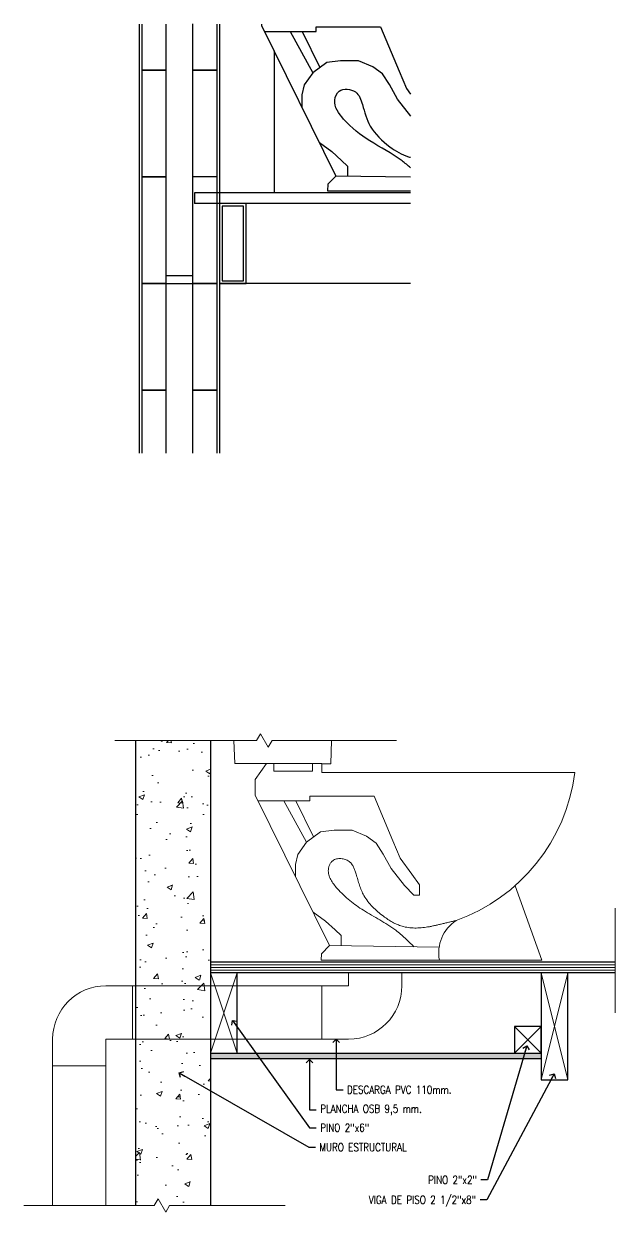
# Model space of a CAD drawing. Header units: metres. Extents: x -40 to 265, y 63 to 163.
# Drawn here: x -28.616 to -27.508, y 94.431 to 96.658 of the extents above; entities that cross this region are included whole.
import ezdxf

# ---------------------------------------------------------------- set-up
doc = ezdxf.new("R2010")
doc.units = ezdxf.units.M
doc.header["$LTSCALE"] = 5
doc.header["$MEASUREMENT"] = 0
doc.linetypes.add('HIDDEN', pattern=[0.375, 0.25, -0.125])
doc.layers.get('0').update_dxf_attribs({"color": 30})
for name, color, linetype, lineweight in [('A-ANNO-SYMB', 3, 'Continuous', 18), ('A-ANNO-TEXT', 3, 'Continuous', 18), ('A-DETL-MBND', 3, 'Continuous', 18), ('A-DETL-MCUT', 4, 'Continuous', 25), ('A-DETL-PATT', 8, 'Continuous', 18)]:
    doc.layers.add(name, color=color, linetype=linetype, lineweight=lineweight)
doc.styles.add('E-ROMANS', font='romans.shx', dxfattribs={"width": 0.8})
doc.dimstyles.new('E-0001_ARW_18', dxfattribs={"dimscale": 0.001, "dimtxt": 1.8, "dimasz": 1.8, "dimexe": 0.9, "dimexo": 0.6, "dimgap": 0.9, "dimtad": 0, "dimdec": 0, "dimlfac": 1000, "dimzin": 0, "dimdsep": 46, "dimtxsty": 'E-ROMANS', "dimblk": 'OPEN90', "dimcen": 0.9, "dimclrd": 256, "dimclre": 256, "dimclrt": 256, "dimadec": 0, "dimazin": 0, "dimtfac": 1, "dimtdec": 0, "dimtmove": 1, "dimatfit": 3, "dimldrblk": 'OPEN90', "dimfxl": 1, "dimtfill": 1, "dimtolj": 1, "dimtzin": 0, "dimarcsym": 0})

# ---------------------------------------------------------------- blocks, each defined once
blk = doc.blocks.new('_Open90')
at = {"color": 0, "linetype": 'ByBlock', "lineweight": -2}
for p, q in [((0, 0), (-1, 0)), ((-0.5, 0.5), (0, 0)), ((0, 0), (-0.5, -0.5))]:
    blk.add_line(p, q, dxfattribs=at)

msp = doc.modelspace()

# ---------------------------------------------------------------- hatches: boundary and pattern name
at = {"layer": 'A-DETL-PATT'}
h = msp.add_hatch(dxfattribs=at)
h.set_pattern_fill('AR-CONC', color=256, scale=0.015, style=0)
h.set_pattern_definition([(50, (0, 30), (0.10758903, -0.00941282), [0.01125, -0.12375]), (355, (0, 30), (-0.0208127, 0.11282882), [0.009, -0.099]), (100.4514, (0.00897, 29.99922), (0.0867764, 0.10341593), [0.00956103, -0.10517132]), (46.1842, (0, 30.03), (0.16008616, -0.02482785), [0.016875, -0.185625]), (96.6356, (0.01334, 30.02793), (0.1401994, 0.14611768), [0.01434154, -0.15775695]), (351.1842, (0, 30.03), (0.1401993, 0.1461178), [0.0135, -0.1485]), (21, (0.015, 30.0225), (0.08953606, -0.06039283), [0.01125, -0.12375]), (326, (0.015, 30.0225), (0.0364973, 0.1087725), [0.009, -0.099]), (71.4514, (0.02246, 30.01747), (0.1260334, 0.04837957), [0.00956103, -0.10517132]), (37.5, (0, 30), (0.001823978, 0.049934078), [0, -0.0978, 0, -0.1005, 0, -0.099375]), (7.5, (0, 30), (0.03946043, 0.059161757), [0, -0.0573, 0, -0.09555, 0, -0.037875]), (327.5, (-0.03345, 30), (0.080073365, -0.00338323), [0, -0.0375, 0, -0.117, 0, -0.15525]), (317.5, (-0.04845, 30), (0.087477925, 0.01501575), [0, -0.04875, 0, -0.0777, 0, -0.11025])])
h.paths.add_polyline_path([(-28.266236, 95.314652), (-28.406236, 95.314652), (-28.406236, 94.855136), (-28.266236, 94.855136), (-28.266236, 94.879037), (-28.266236, 94.899053)])
h.paths.add_polyline_path([(-28.266236, 94.755136), (-28.266236, 94.855136), (-28.406236, 94.855136), (-28.406236, 94.755136)])
h.paths.add_polyline_path([(-28.406236, 94.443258), (-28.371925, 94.443258), (-28.364708, 94.455758), (-28.350274, 94.430758), (-28.343058, 94.443258), (-28.266236, 94.443258), (-28.266236, 94.52902), (-28.266236, 94.755136), (-28.406236, 94.755136)])
h = msp.add_hatch(dxfattribs=at)
h.set_pattern_fill('AR-RROOF', color=256, scale=0.003, angle=1.5, style=0)
h.set_pattern_definition([(1.5, (0, 30), (0.0065192075, 0.00317173983), [0.045, -0.006, 0.015, -0.003]), (1.5, (0.0039494, 30.001604), (-0.003103418, 0.00391010188), [0.009, -0.00099, 0.018, -0.00225]), (1.5, (0.0014327, 30.0025884), (0.015542038604, 0.002417671617), [0.024, -0.0042, 0.012, -0.003])])
h.paths.add_polyline_path([(-27.646293, 94.728809), (-27.696293, 94.728809), (-28.266236, 94.728809), (-28.266236, 94.718809), (-27.646293, 94.718809)])

# ---------------------------------------------------------------- linework, layer by layer
at = {"layer": 'A-DETL-MBND'}
for p, q in [((-28.445862, 95.314652), (-28.179872, 95.314652)), ((-28.179872, 95.314652), (-28.172655, 95.327152)), ((-28.172655, 95.327152), (-28.158221, 95.302152)), ((-28.158221, 95.302152), (-28.151004, 95.314652)), ((-28.151004, 95.314652), (-27.917469, 95.314652)), ((-27.507536, 94.804428), (-27.507536, 95.000536)), ((-27.507536, 94.894036), (-28.266236, 94.894036)), ((-27.507536, 94.889036), (-28.266236, 94.889036)), ((-27.507536, 94.884036), (-28.266236, 94.884036)), ((-28.216236, 94.879037), (-28.266236, 94.728809)), ((-28.266236, 94.879037), (-28.216236, 94.728809)), ((-27.596293, 94.879037), (-27.646293, 94.679036)), ((-27.646293, 94.879037), (-27.596293, 94.679036)), ((-27.696293, 94.778809), (-27.646293, 94.728809)), ((-27.646293, 94.778809), (-27.696293, 94.728809)), ((-28.616438, 94.443258), (-28.371925, 94.443258)), ((-28.371925, 94.443258), (-28.364708, 94.455758)), ((-28.364708, 94.455758), (-28.350274, 94.430758)), ((-28.350274, 94.430758), (-28.343058, 94.443258)), ((-28.343058, 94.443258), (-28.12653, 94.443258))]:
    msp.add_line(p, q, dxfattribs=at)
at = {"layer": 'A-DETL-MBND', "linetype": 'HIDDEN'}
for p, q in [((-28.161293, 95.27114), (-28.161293, 95.271447)), ((-28.007435, 94.879036), (-28.007435, 94.855136)), ((-27.907435, 94.879036), (-27.907435, 94.855136)), ((-28.412272, 94.855136), (-28.462272, 94.855136)), ((-28.412272, 94.855136), (-28.007435, 94.855136)), ((-28.412272, 94.755136), (-28.412272, 94.855136)), ((-28.057435, 94.855136), (-28.057435, 94.755136)), ((-28.562272, 94.705136), (-28.562272, 94.755136)), ((-28.412272, 94.755136), (-28.462272, 94.755136)), ((-28.462272, 94.705136), (-28.462272, 94.755136)), ((-28.412272, 94.755136), (-28.007435, 94.755136)), ((-28.462272, 94.705136), (-28.562272, 94.705136)), ((-28.562272, 94.705136), (-28.562272, 94.443258)), ((-28.462272, 94.705136), (-28.462272, 94.443258))]:
    msp.add_line(p, q, dxfattribs=at)
for points in [[(-28.222688, 95.314652), (-28.220705, 95.271447), (-28.057813, 95.271447)], [(-27.583398, 95.254612), (-28.057813, 95.254612), (-28.057813, 95.270757), (-28.040993, 95.270757), (-28.039455, 95.314652)], [(-28.161072, 95.271447), (-28.182477, 95.241743), (-28.182477, 95.212512), (-28.042995, 94.930308)], [(-28.147472, 95.271447), (-28.147472, 95.257352), (-28.075255, 95.257352), (-28.075255, 95.271447)], [(-28.177095, 95.201623), (-28.080116, 95.201623), (-28.080116, 95.21017), (-27.959293, 95.21017), (-27.924574, 95.126906), (-27.910686, 95.094295), (-27.88916, 95.064459), (-27.874578, 95.044337), (-27.874578, 95.024909), (-27.884994, 95.024909), (-27.902353, 95.042949), (-27.927351, 95.074867), (-27.942628, 95.101927), (-27.955821, 95.122049), (-27.973875, 95.135233), (-28.000956, 95.146334), (-28.034287, 95.146334), (-28.059979, 95.143559), (-28.086366, 95.124131), (-28.102336, 95.101233), (-28.107197, 95.082499), (-28.107237, 95.060283)], [(-28.128606, 95.201623), (-28.086366, 95.124131)], [(-28.106503, 95.201623), (-28.073172, 95.133845)], [(-27.837661, 94.927608), (-28.042995, 94.930308), (-28.058329, 94.915208), (-28.059042, 94.903088), (-27.645214, 94.903088), (-27.69542, 95.042599)], [(-28.074091, 94.993223), (-28.050952, 94.976338), (-28.032898, 94.959685), (-28.021303, 94.948991), (-28.021303, 94.930023)]]:
    msp.add_lwpolyline(points, dxfattribs=at)
for centre, radius, start, end in [((-27.920235, 95.296986), 0.339492, 289.667066, 352.829825), ((-27.765984, 94.916852), 0.07248, 123.489917, 190.9468), ((-28.462272, 94.755136), 0.1, 90, 180), ((-28.007435, 94.855136), 0.1, 270, 0)]:
    msp.add_arc(centre, radius, start, end, dxfattribs=at)
msp.add_spline([(-27.884979, 94.92823), (-27.919019, 94.958992), (-27.97943, 94.99646), (-28.028732, 95.037398), (-28.045397, 95.072785), (-28.037064, 95.089438), (-28.006511, 95.08805), (-27.993318, 95.064459), (-27.978736, 95.024215), (-27.941934, 94.985358), (-27.907214, 94.966624), (-27.859302, 94.965236), (-27.833609, 94.970787), (-27.805978, 94.977299)], degree=3, dxfattribs=at)
at = {"layer": 'A-DETL-MCUT'}
for p, q in [((-28.39436, 95.853083), (-28.39436, 96.657097)), ((-28.349226, 95.853083), (-28.349226, 96.657097)), ((-28.299226, 95.853083), (-28.299226, 96.657598)), ((-28.25436, 96.657097), (-28.25436, 96.570775)), ((-28.349226, 96.570775), (-28.39436, 96.570775)), ((-28.39436, 96.570775), (-28.349226, 96.570775)), ((-28.299608, 96.570775), (-28.254474, 96.570775)), ((-28.254474, 96.570775), (-28.299608, 96.570775)), ((-28.25436, 96.570775), (-28.25436, 96.370775)), ((-28.39436, 96.370775), (-28.349226, 96.370775)), ((-28.349226, 96.370775), (-28.39436, 96.370775)), ((-28.254474, 96.370775), (-28.299608, 96.370775)), ((-28.25436, 96.370775), (-28.25436, 96.170775)), ((-28.296625, 96.340808), (-28.296625, 96.320792)), ((-27.891439, 96.340804), (-28.296625, 96.340808)), ((-27.891439, 96.320792), (-28.296625, 96.320792)), ((-28.349226, 96.185775), (-28.299226, 96.185775)), ((-28.349226, 96.170775), (-28.39436, 96.170775)), ((-28.39436, 96.170775), (-28.349226, 96.170775)), ((-28.349226, 96.170775), (-28.299226, 96.170775)), ((-28.299608, 96.170775), (-28.254474, 96.170775)), ((-28.254474, 96.170775), (-28.299608, 96.170775)), ((-28.25436, 96.170775), (-28.25436, 95.970775)), ((-27.891439, 96.170792), (-28.249417, 96.170792)), ((-28.39436, 95.970775), (-28.349226, 95.970775)), ((-28.349226, 95.970775), (-28.39436, 95.970775)), ((-28.254474, 95.970775), (-28.299608, 95.970775)), ((-28.299608, 95.970775), (-28.254474, 95.970775)), ((-28.25436, 95.970775), (-28.25436, 95.853083)), ((-28.406236, 94.443258), (-28.406236, 95.314652)), ((-28.266236, 95.314652), (-28.266236, 94.52902)), ((-27.507536, 94.899044), (-28.266236, 94.899053)), ((-28.266236, 94.899053), (-28.266236, 94.879036)), ((-27.507536, 94.879036), (-28.266236, 94.879036)), ((-28.266236, 94.728809), (-27.646293, 94.728809)), ((-28.266236, 94.718809), (-27.646293, 94.718809)), ((-28.266236, 94.52902), (-28.266236, 94.443258))]:
    msp.add_line(p, q, dxfattribs=at)
at = {"layer": 'A-DETL-MCUT', "linetype": 'Continuous'}
msp.add_line((-28.14726, 96.607042), (-28.14726, 96.340792), dxfattribs=at)
at = {"layer": 'A-DETL-MCUT'}
for points in [[(-28.399394, 95.853083), (-28.399384, 96.657097)], [(-28.249383, 96.657097), (-28.249393, 95.853083)], [(-28.199389, 96.320792), (-28.249389, 96.320792), (-28.249389, 96.170792), (-28.199389, 96.170792), (-28.199389, 96.320792)]]:
    msp.add_lwpolyline(points, dxfattribs=at)
at = {"layer": 'A-DETL-MCUT', "linetype": 'Continuous'}
for points in [[(-28.170601, 96.657097), (-28.170601, 96.654267), (-28.031119, 96.372063)], [(-28.165219, 96.643378), (-28.06824, 96.643378), (-28.06824, 96.651925), (-27.947417, 96.651925), (-27.912697, 96.568661), (-27.89881, 96.53605), (-27.891439, 96.525834)], [(-28.116729, 96.643378), (-28.074489, 96.565886)], [(-28.094626, 96.643378), (-28.061296, 96.5756)], [(-27.890477, 96.484704), (-27.915475, 96.516621), (-27.930751, 96.543682), (-27.943945, 96.563804), (-27.961999, 96.576987), (-27.98908, 96.588089), (-28.02241, 96.588089), (-28.048103, 96.585314), (-28.074489, 96.565886), (-28.09046, 96.542988), (-28.095321, 96.524254), (-28.09536, 96.502038)], [(-28.062215, 96.434978), (-28.039076, 96.418093), (-28.021021, 96.40144), (-28.009427, 96.390746), (-28.009427, 96.371777)], [(-27.891439, 96.370226), (-28.031119, 96.372063), (-28.046452, 96.356963), (-28.047166, 96.344843), (-27.891439, 96.344843)]]:
    msp.add_lwpolyline(points, dxfattribs=at)
at = {"layer": 'A-DETL-MCUT'}
for points in [[(-28.199417, 96.320792), (-28.249417, 96.320792), (-28.249417, 96.170792), (-28.199417, 96.170792)], [(-28.204389, 96.315792), (-28.244389, 96.315792), (-28.244389, 96.175792), (-28.204389, 96.175792)], [(-28.216236, 94.879037), (-28.266236, 94.879037), (-28.266236, 94.728809), (-28.216236, 94.728809)], [(-27.596293, 94.879037), (-27.646293, 94.879037), (-27.646293, 94.679036), (-27.596293, 94.679036)], [(-27.646293, 94.778809), (-27.696293, 94.778809), (-27.696293, 94.728809), (-27.646293, 94.728809)]]:
    msp.add_lwpolyline(points, close=True, dxfattribs=at)
at = {"layer": 'A-DETL-MCUT', "linetype": 'Continuous'}
msp.add_open_spline([(-27.891439, 96.38756), (-27.896504, 96.39217), (-27.919693, 96.411981), (-27.967289, 96.435322), (-28.011815, 96.47004), (-28.038839, 96.506978), (-28.025553, 96.53825), (-27.990663, 96.534716), (-27.979334, 96.500703), (-27.969282, 96.460894), (-27.934692, 96.428623), (-27.90666, 96.411335), (-27.89275, 96.407656), (-27.891439, 96.407346)], degree=3, knots=[0.025340622, 0.025340622, 0.025340622, 0.025340622, 0.045880403, 0.116968046, 0.181050323, 0.220165099, 0.238786207, 0.269370638, 0.296400511, 0.339204845, 0.392723345, 0.432174598, 0.436241442, 0.436241442, 0.436241442, 0.436241442], dxfattribs=at)

# ---------------------------------------------------------------- texts
at = {"layer": 'A-ANNO-TEXT', "char_height": 0.015, "style": 'E-ROMANS'}
for s, insert, attachment_point in [('DESCARGA PVC 110mm.', (-28.01043, 94.660337), 4), ('PLANCHA OSB 9,5 mm.', (-28.060492, 94.622391), 4), ('PINO 2"x6"', (-28.060492, 94.589202), 4), ('MURO ESTRUCTURAL', (-28.062156, 94.552608), 4), ('PINO 2"x2"', (-27.766823, 94.498852), 3), ('VIGA DE PISO 2 1/2"x8"', (-27.768524, 94.461458), 3)]:
    msp.add_mtext(s, dxfattribs=dict(at, insert=insert, attachment_point=attachment_point))

# ---------------------------------------------------------------- leaders
at = {"layer": 'A-ANNO-SYMB', "annotation_type": 0, "has_hookline": 1}
for points, hookline_direction, text_width in [([(-28.225179, 94.790184), (-28.080492, 94.589202), (-28.067992, 94.589202)], 0, 0.098857), ([(-28.030444, 94.755144), (-28.03043, 94.660337), (-28.01793, 94.660337)], 0, 0.218857), ([(-27.673235, 94.742526), (-27.746823, 94.491352), (-27.759323, 94.491352)], 1, 0.098857), ([(-28.080506, 94.717198), (-28.080492, 94.622391), (-28.067992, 94.622391)], 0, 0.215429), ([(-28.325065, 94.692046), (-28.082156, 94.552608), (-28.069656, 94.552608)], 0, 0.181714), ([(-27.6222, 94.689834), (-27.748524, 94.453958), (-27.761024, 94.453958)], 1, 0.230857)]:
    msp.add_leader(points, dimstyle='E-0001_ARW_18', override={"dimscale": 1, "dimtxt": 0.015, "dimasz": 0.0125, "dimexe": 0.0375, "dimexo": 0.00125, "dimgap": 0.0075, "dimtad": 0, "dimtxsty": 'E-ROMANS', "dimcen": 0.5, "dimclrd": 1, "dimclre": 1, "dimclrt": 2, "dimtfac": 0.5, "dimtofl": 0, "dimtmove": 2}, dxfattribs=dict(at, hookline_direction=hookline_direction, text_width=text_width))

doc.saveas('drawing.dxf')
